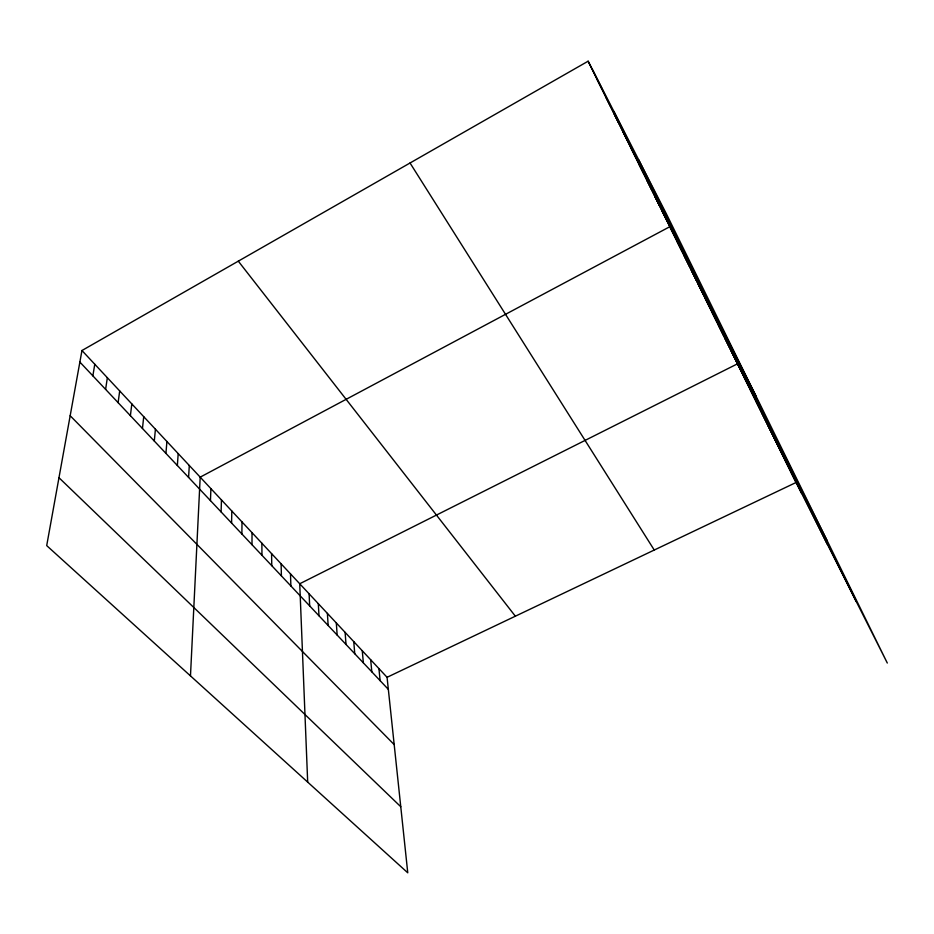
<?xml version="1.0" encoding="UTF-8"?>
<svg xmlns="http://www.w3.org/2000/svg" width="934" height="934" viewBox="0 0 934 934"><rect width="100%" height="100%" fill="white"/><g stroke="black" fill="none" stroke-linecap="round" stroke-linejoin="round"><path stroke-width="1.4" d="M252.005 544.72L252.017 532.66M241.883 533.968L241.999 521.919M231.585 523.04L231.807 511.015M221.101 511.925L221.451 499.912M210.454 500.624L210.909 488.634M190.478 675.901L200.191 477.157L669.818 226.705L755.933 395.958M188.586 477.414L189.298 465.482M177.355 465.506L178.196 453.597M165.925 453.375L166.917 441.502M154.297 441.035L155.429 429.196M142.458 428.472L143.731 416.669M130.398 415.677L131.822 403.92M118.116 402.647L119.692 390.937M105.612 389.373L107.352 377.71M92.863 375.853L94.778 364.237M81.959 350.519L46.7 545.608L407.761 872.8L387.061 677.302L81.959 350.519L588.128 61.2L666.222 213.536L887.3 663.035L790.654 471.495M387.061 677.302L796.083 482.481L588.128 61.2M58.97 477.706L400.768 806.731M70.167 415.723L394.195 744.608M79.869 362.065L388.346 689.374M238.298 261.158L515.358 616.195M410.038 162.995L654.255 550.044M597.048 79.273L601.648 88.263M605.792 96.984L610.462 106.114M614.362 114.345L619.09 123.603M622.756 131.355L627.555 140.742M630.987 148.027L635.844 157.542M639.054 164.372L643.97 174.004M646.97 180.414L651.932 190.139M654.734 196.14L659.743 205.97M662.346 211.563L667.401 221.498M677.162 241.567L682.299 251.666M684.353 256.149L689.537 266.342M691.429 270.463L696.636 280.725M698.363 284.52L703.617 294.864M705.182 298.331L710.459 308.734M711.871 311.898L717.184 322.358M718.456 325.219L723.792 335.75M724.912 338.306L730.283 348.896M731.264 351.172L736.657 361.808M827.419 541.276L737.51 363.816L299.732 583.762L307.683 782.108M743.826 376.624L749.266 387.353M750.037 389.198L755.489 399.974M756.143 401.562L761.619 412.384M762.144 413.715L767.631 424.573M768.04 425.659L773.539 436.552M773.831 437.404L779.353 448.332M779.54 448.962L785.074 459.913M785.144 460.322L790.689 471.296M638.658 159.772L856.233 601.531M613.86 111.403L827.244 544.16M592.658 70.038L801.652 493.514M378.924 668.592L380.138 680.676M370.67 659.743L371.814 671.826M362.275 650.753L363.349 662.848M353.764 641.635L354.757 653.73M345.113 632.365L346.024 644.472M336.322 622.955L337.151 635.062M327.39 613.393L328.149 625.5M318.319 603.679L318.984 615.786M309.107 593.802L309.679 605.909M290.497 573.873L290.883 585.968M281.111 563.821L281.403 575.904M271.572 553.593L271.771 565.677M261.87 543.214L261.964 555.286"/></g></svg>
